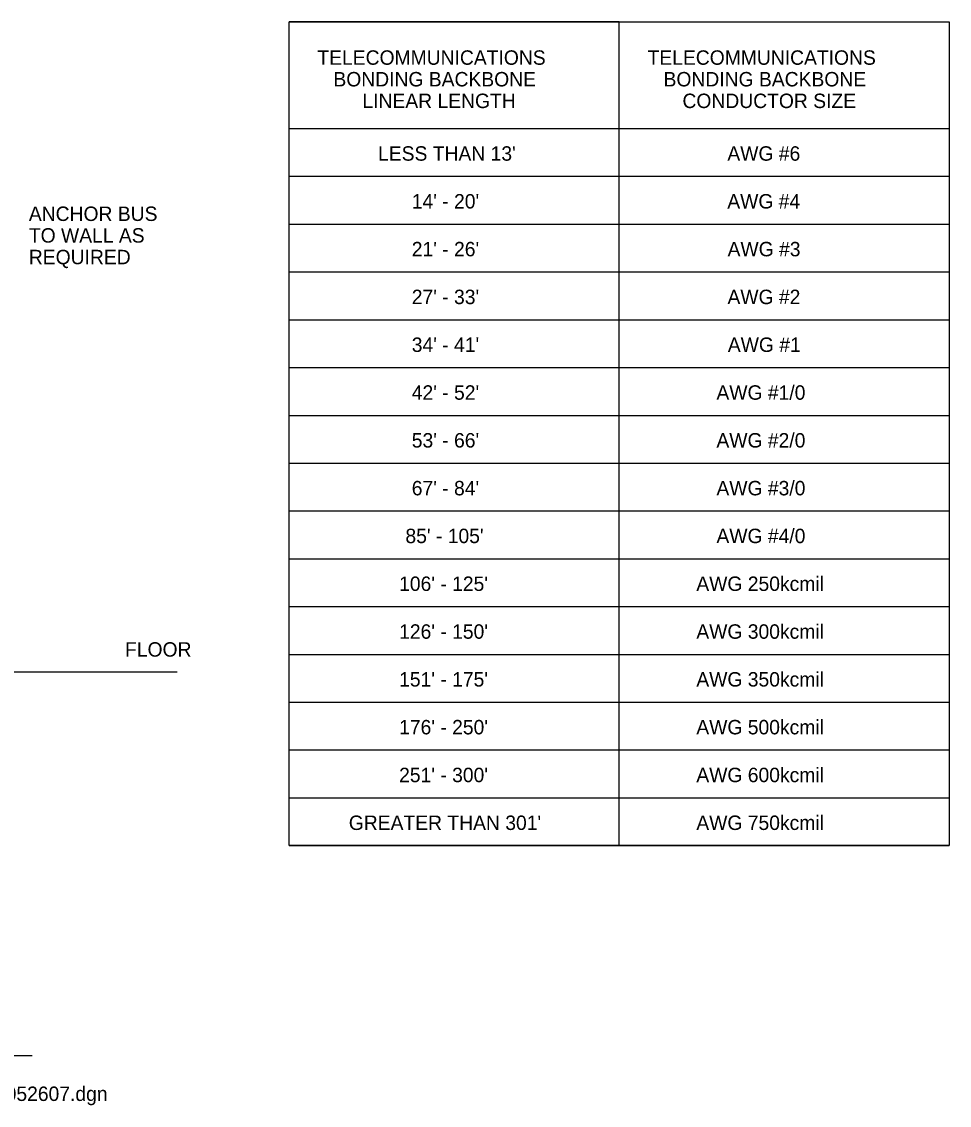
# Model space of a CAD drawing. Extents: x 10323 to 10446, y 10063 to 10113.
# Drawn here: x 10402.9 to 10445.8, y 10062.9 to 10113 of the extents above; entities that cross this region are included whole.
import ezdxf

# ---------------------------------------------------------------- set-up
doc = ezdxf.new("R2010")
doc.units = 0
for name, color, linetype in [('G-ANNO-TEXT', 7, 'Continuous'), ('Level 3', 7, 'Continuous'), ('Level 49', 7, 'Continuous'), ('Level 52', 7, 'Continuous'), ('Level 61', 7, 'Continuous')]:
    doc.layers.add(name, color=color, linetype=linetype)

msp = doc.modelspace()

# ---------------------------------------------------------------- linework, layer by layer
at = {"layer": 'G-ANNO-TEXT'}
for p, q in [((10430.501, 10113.015), (10415.242, 10113.015)), ((10430.501, 10074.944), (10430.501, 10113.015)), ((10415.242, 10108.077), (10445.759, 10108.077)), ((10415.242, 10105.869), (10445.759, 10105.869)), ((10415.242, 10103.66), (10445.759, 10103.66)), ((10415.242, 10101.451), (10445.759, 10101.451)), ((10415.242, 10099.242), (10445.759, 10099.242)), ((10415.242, 10097.033), (10445.759, 10097.033)), ((10415.242, 10094.824), (10445.759, 10094.824)), ((10415.242, 10092.615), (10445.759, 10092.615)), ((10415.242, 10090.406), (10445.759, 10090.406)), ((10415.242, 10088.198), (10445.759, 10088.198)), ((10415.242, 10085.989), (10445.759, 10085.989)), ((10415.242, 10083.78), (10445.759, 10083.78)), ((10415.242, 10081.571), (10445.759, 10081.571)), ((10415.242, 10079.362), (10445.759, 10079.362)), ((10415.242, 10077.153), (10445.759, 10077.153)), ((10415.242, 10074.944), (10445.759, 10074.944))]:
    msp.add_line(p, q, dxfattribs=at)
msp.add_lwpolyline([(10415.242, 10113.015), (10445.759, 10113.015), (10445.759, 10074.944), (10415.242, 10074.944)], close=True, dxfattribs=at)
at = {"layer": 'Level 52'}
msp.add_line((10364.841, 10065.25), (10403.366, 10065.25), dxfattribs=at)
at = {"layer": 'Level 61'}
msp.add_line((10372.886, 10082.98), (10410.078, 10082.98), dxfattribs=at)

# ---------------------------------------------------------------- texts
at = {"layer": 'G-ANNO-TEXT'}
for s, height, p in [('TELECOMMUNICATIONS', 0.66667, (10416.554, 10111.023)), ('TELECOMMUNICATIONS', 0.66667, (10431.813, 10111.023)), ('BONDING BACKBONE', 0.66667, (10417.294, 10110.023)), ('BONDING BACKBONE', 0.66667, (10432.552, 10110.023)), ('LINEAR LENGTH', 0.66667, (10418.636, 10109.023)), ('CONDUCTOR SIZE', 0.66667, (10433.426, 10109.023)), ("LESS THAN 13'", 0.66667, (10419.358, 10106.591)), ('AWG #6', 0.6667, (10435.501, 10106.591)), ("14' - 20'", 0.6667, (10420.915, 10104.382)), ('AWG #4', 0.6667, (10435.498, 10104.382)), ("21' - 26'", 0.6667, (10420.915, 10102.173)), ('AWG #3', 0.6667, (10435.512, 10102.173)), ("27' - 33'", 0.6667, (10420.915, 10099.964)), ('AWG #2', 0.6667, (10435.507, 10099.964)), ("34' - 41'", 0.6667, (10420.915, 10097.755)), ('AWG #1', 0.6667, (10435.523, 10097.755)), ("42' - 52'", 0.6667, (10420.915, 10095.546)), ('AWG #1/0', 0.6667, (10434.996, 10095.546)), ('AWG #2/0', 0.6667, (10434.996, 10093.337)), ("53' - 66'", 0.6667, (10420.915, 10093.337)), ("67' - 84'", 0.6667, (10420.915, 10091.128)), ('AWG #3/0', 0.6667, (10434.996, 10091.128)), ("85' - 105'", 0.6667, (10420.623, 10088.92)), ('AWG #4/0', 0.6667, (10434.996, 10088.92)), ("106' - 125'", 0.66667, (10420.331, 10086.711)), ('AWG 250kcmil', 0.66667, (10434.067, 10086.711)), ("126' - 150'", 0.66667, (10420.331, 10084.502)), ('AWG 300kcmil', 0.66667, (10434.067, 10084.502)), ("151' - 175'", 0.66667, (10420.331, 10082.293)), ('AWG 350kcmil', 0.66667, (10434.067, 10082.293)), ("176' - 250'", 0.66667, (10420.331, 10080.084)), ('AWG 500kcmil', 0.66667, (10434.067, 10080.084)), ("251' - 300'", 0.66667, (10420.331, 10077.875)), ('AWG 600kcmil', 0.66667, (10434.067, 10077.875)), ("GREATER THAN 301'", 0.66667, (10418.005, 10075.666)), ('AWG 750kcmil', 0.66667, (10434.067, 10075.666))]:
    msp.add_text(s, height=height, dxfattribs=at).set_placement(p)
at = {"layer": 'Level 3'}
msp.add_text('26052607.dgn', height=0.66667, dxfattribs=at).set_placement((10401.155, 10063.144))
at = {"layer": 'Level 49'}
for s, p in [('ANCHOR BUS', (10403.219, 10103.806)), ('TO WALL AS', (10403.219, 10102.806)), ('REQUIRED', (10403.219, 10101.806)), ('FLOOR', (10407.664, 10083.675))]:
    msp.add_text(s, height=0.6667, dxfattribs=at).set_placement(p)

doc.saveas('drawing.dxf')
